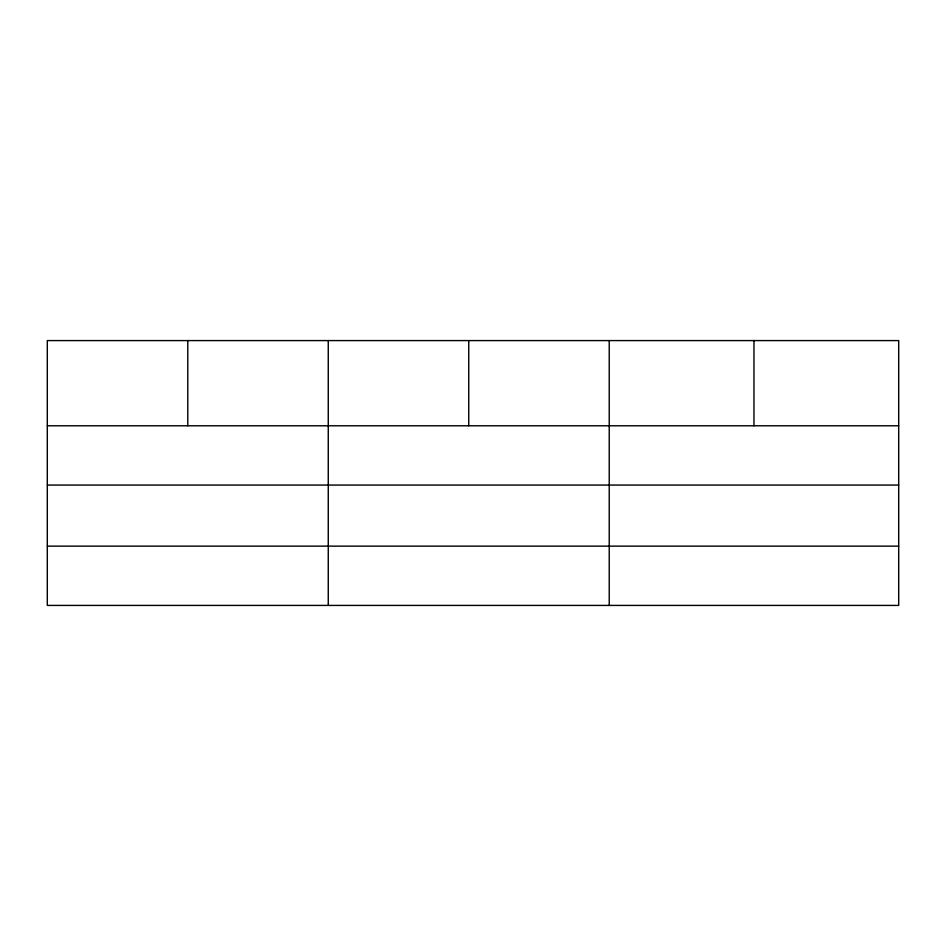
<?xml version="1.0" encoding="UTF-8"?>
<svg xmlns="http://www.w3.org/2000/svg" width="946" height="946" viewBox="0 0 946 946"><rect width="100%" height="100%" fill="white"/><g stroke="black" fill="none" stroke-linecap="round" stroke-linejoin="round"><path stroke-width="1.42" d="M898.7 485.062L898.7 340.584L47.3 340.584L47.3 605.416L898.7 605.416L898.7 485.062L47.3 485.062M47.3 425.783L898.7 425.783M47.3 546.138L898.7 546.138M753.962 340.584L753.962 425.783M609.224 340.584L609.224 605.416M468.743 340.584L468.743 425.783M328.262 340.584L328.262 605.416M187.781 340.584L187.781 425.783"/></g></svg>
